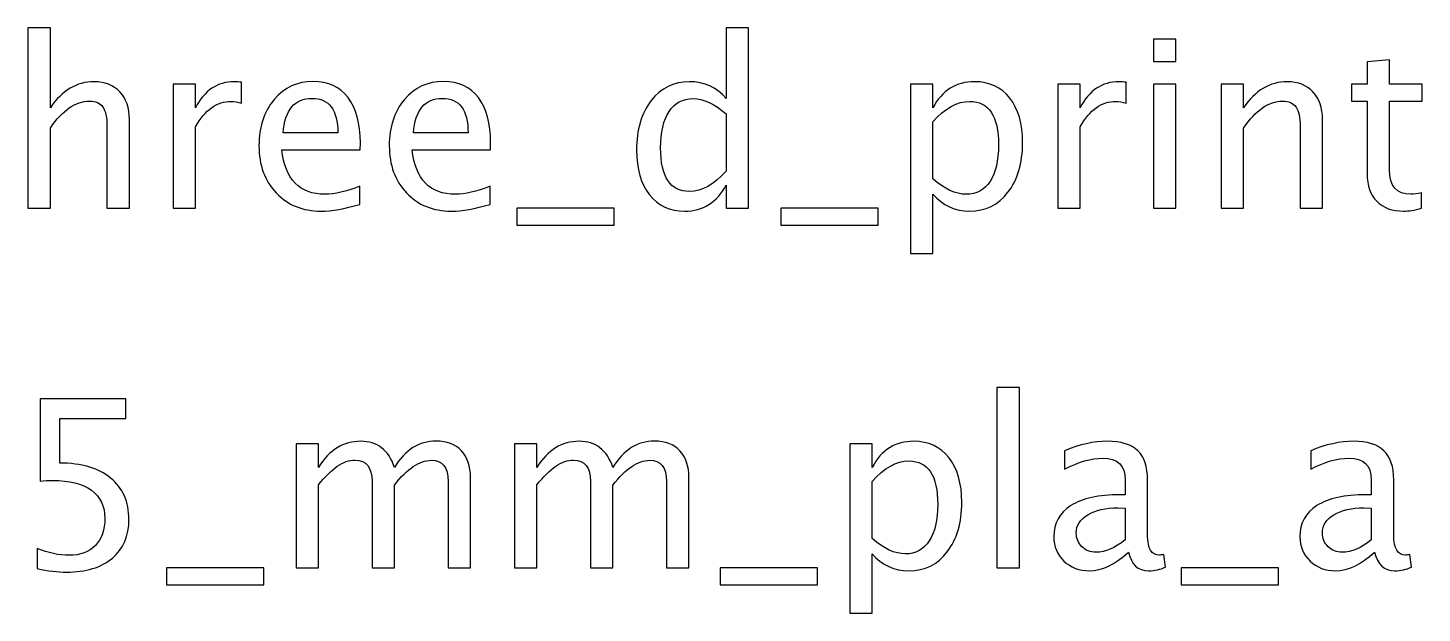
# Model space of a CAD drawing. Header units: centimetres. Extents: x -24.2 to 24.4, y -9.8 to 29.4.
# Drawn here: x -8.27 to 6.87, y 23.03 to 29.38 of the extents above; entities that cross this region are included whole.
import ezdxf

# ---------------------------------------------------------------- set-up
doc = ezdxf.new("R2010")
doc.units = ezdxf.units.CM
doc.header["$MEASUREMENT"] = 0
doc.layers.add('Layer 1', color=7, linetype='Continuous')

msp = doc.modelspace()

# ---------------------------------------------------------------- linework, layer by layer
at = {"layer": 'Layer 1'}
for points, knots in [([(-8.26663, 27.42044), (-8.26663, 27.42044), (-8.26663, 29.37878), (-8.26663, 29.37878), (-8.26663, 29.37878), (-8.26663, 29.37878), (-8.02279, 29.37878), (-8.02279, 29.37878), (-8.02279, 29.37878), (-8.02279, 29.37878), (-8.02279, 28.51222), (-8.02279, 28.51222), (-8.02279, 28.51222), (-7.89367, 28.7006), (-7.73535, 28.79458), (-7.54823, 28.79458), (-7.54823, 28.79458), (-7.43055, 28.79458), (-7.33699, 28.75775), (-7.26799, 28.68367), (-7.26799, 28.68367), (-7.19898, 28.61001), (-7.16427, 28.51052), (-7.16427, 28.38606), (-7.16427, 28.38606), (-7.16427, 28.38606), (-7.16427, 27.42044), (-7.16427, 27.42044), (-7.16427, 27.42044), (-7.16427, 27.42044), (-7.40811, 27.42044), (-7.40811, 27.42044), (-7.40811, 27.42044), (-7.40811, 27.42044), (-7.40811, 28.30648), (-7.40811, 28.30648), (-7.40811, 28.30648), (-7.40811, 28.40638), (-7.42293, 28.4775), (-7.45214, 28.51984), (-7.45214, 28.51984), (-7.48177, 28.56259), (-7.53045, 28.58376), (-7.59861, 28.58376), (-7.59861, 28.58376), (-7.74847, 28.58376), (-7.88986, 28.48597), (-8.02279, 28.29039), (-8.02279, 28.29039), (-8.02279, 28.29039), (-8.02279, 27.42044), (-8.02279, 27.42044), (-8.02279, 27.42044), (-8.02279, 27.42044), (-8.26663, 27.42044), (-8.26663, 27.42044)], [0, 0, 0, 0, 0.06666667, 0.06666667, 0.06666667, 0.06666667, 0.13333333, 0.13333333, 0.13333333, 0.13333333, 0.2, 0.2, 0.2, 0.2, 0.26666667, 0.26666667, 0.26666667, 0.26666667, 0.33333333, 0.33333333, 0.33333333, 0.33333333, 0.4, 0.4, 0.4, 0.4, 0.46666667, 0.46666667, 0.46666667, 0.46666667, 0.53333333, 0.53333333, 0.53333333, 0.53333333, 0.6, 0.6, 0.6, 0.6, 0.66666667, 0.66666667, 0.66666667, 0.66666667, 0.73333333, 0.73333333, 0.73333333, 0.73333333, 0.8, 0.8, 0.8, 0.8, 0.86666667, 0.86666667, 0.86666667, 0.86666667, 1, 1, 1, 1]), ([(-0.68432, 27.42044), (-0.68432, 27.42044), (-0.68432, 27.67317), (-0.68432, 27.67317), (-0.68432, 27.67317), (-0.7838, 27.48436), (-0.93366, 27.38996), (-1.1339, 27.38996), (-1.1339, 27.38996), (-1.29646, 27.38996), (-1.42431, 27.4488), (-1.51744, 27.56691), (-1.51744, 27.56691), (-1.61057, 27.68502), (-1.65714, 27.84631), (-1.65714, 28.05078), (-1.65714, 28.05078), (-1.65714, 28.2743), (-1.60422, 28.45422), (-1.49881, 28.59053), (-1.49881, 28.59053), (-1.39298, 28.72642), (-1.25413, 28.79458), (-1.08183, 28.79458), (-1.08183, 28.79458), (-0.92223, 28.79458), (-0.78931, 28.73362), (-0.68432, 28.61128), (-0.68432, 28.61128), (-0.68432, 28.61128), (-0.68432, 29.37878), (-0.68432, 29.37878), (-0.68432, 29.37878), (-0.68432, 29.37878), (-0.44048, 29.37878), (-0.44048, 29.37878), (-0.44048, 29.37878), (-0.44048, 29.37878), (-0.44048, 27.42044), (-0.44048, 27.42044), (-0.44048, 27.42044), (-0.44048, 27.42044), (-0.68432, 27.42044), (-0.68432, 27.42044)], [0, 0, 0, 0, 0.08333333, 0.08333333, 0.08333333, 0.08333333, 0.16666667, 0.16666667, 0.16666667, 0.16666667, 0.25, 0.25, 0.25, 0.25, 0.33333333, 0.33333333, 0.33333333, 0.33333333, 0.41666667, 0.41666667, 0.41666667, 0.41666667, 0.5, 0.5, 0.5, 0.5, 0.58333333, 0.58333333, 0.58333333, 0.58333333, 0.66666667, 0.66666667, 0.66666667, 0.66666667, 0.75, 0.75, 0.75, 0.75, 0.83333333, 0.83333333, 0.83333333, 0.83333333, 1, 1, 1, 1]), ([(3.95584, 29.01302), (3.95584, 29.01302), (3.95584, 29.25686), (3.95584, 29.25686), (3.95584, 29.25686), (3.95584, 29.25686), (4.19968, 29.25686), (4.19968, 29.25686), (4.19968, 29.25686), (4.19968, 29.25686), (4.19968, 29.01302), (4.19968, 29.01302), (4.19968, 29.01302), (4.19968, 29.01302), (3.95584, 29.01302), (3.95584, 29.01302)], [0, 0, 0, 0, 0.2, 0.2, 0.2, 0.2, 0.4, 0.4, 0.4, 0.4, 0.6, 0.6, 0.6, 0.6, 1, 1, 1, 1]), ([(6.86837, 27.42086), (6.79302, 27.40012), (6.7274, 27.38996), (6.67194, 27.38996), (6.67194, 27.38996), (6.54748, 27.38996), (6.45054, 27.42552), (6.38111, 27.49664), (6.38111, 27.49664), (6.31126, 27.56776), (6.27655, 27.6664), (6.27655, 27.79297), (6.27655, 27.79297), (6.27655, 27.79297), (6.27655, 28.58376), (6.27655, 28.58376), (6.27655, 28.58376), (6.27655, 28.58376), (6.10806, 28.58376), (6.10806, 28.58376), (6.10806, 28.58376), (6.10806, 28.58376), (6.10806, 28.76664), (6.10806, 28.76664), (6.10806, 28.76664), (6.10806, 28.76664), (6.27655, 28.76664), (6.27655, 28.76664), (6.27655, 28.76664), (6.27655, 28.76664), (6.27655, 29.01006), (6.27655, 29.01006), (6.27655, 29.01006), (6.27655, 29.01006), (6.52039, 29.03334), (6.52039, 29.03334), (6.52039, 29.03334), (6.52039, 29.03334), (6.52039, 28.76664), (6.52039, 28.76664), (6.52039, 28.76664), (6.52039, 28.76664), (6.87345, 28.76664), (6.87345, 28.76664), (6.87345, 28.76664), (6.87345, 28.76664), (6.87345, 28.58376), (6.87345, 28.58376), (6.87345, 28.58376), (6.87345, 28.58376), (6.52039, 28.58376), (6.52039, 28.58376), (6.52039, 28.58376), (6.52039, 28.58376), (6.52039, 27.837), (6.52039, 27.837), (6.52039, 27.837), (6.52039, 27.66089), (6.59701, 27.57284), (6.74984, 27.57284), (6.74984, 27.57284), (6.78243, 27.57284), (6.8218, 27.57834), (6.86837, 27.58893), (6.86837, 27.58893), (6.86837, 27.58893), (6.86837, 27.42086), (6.86837, 27.42086)], [0, 0, 0, 0, 0.05555556, 0.05555556, 0.05555556, 0.05555556, 0.11111111, 0.11111111, 0.11111111, 0.11111111, 0.16666667, 0.16666667, 0.16666667, 0.16666667, 0.22222222, 0.22222222, 0.22222222, 0.22222222, 0.27777778, 0.27777778, 0.27777778, 0.27777778, 0.33333333, 0.33333333, 0.33333333, 0.33333333, 0.38888889, 0.38888889, 0.38888889, 0.38888889, 0.44444444, 0.44444444, 0.44444444, 0.44444444, 0.5, 0.5, 0.5, 0.5, 0.55555556, 0.55555556, 0.55555556, 0.55555556, 0.61111111, 0.61111111, 0.61111111, 0.61111111, 0.66666667, 0.66666667, 0.66666667, 0.66666667, 0.72222222, 0.72222222, 0.72222222, 0.72222222, 0.77777778, 0.77777778, 0.77777778, 0.77777778, 0.83333333, 0.83333333, 0.83333333, 0.83333333, 0.88888889, 0.88888889, 0.88888889, 0.88888889, 1, 1, 1, 1]), ([(-6.69014, 27.42044), (-6.69014, 27.42044), (-6.69014, 28.76664), (-6.69014, 28.76664), (-6.69014, 28.76664), (-6.69014, 28.76664), (-6.4463, 28.76664), (-6.4463, 28.76664), (-6.4463, 28.76664), (-6.4463, 28.76664), (-6.4463, 28.51222), (-6.4463, 28.51222), (-6.4463, 28.51222), (-6.34936, 28.7006), (-6.20881, 28.79458), (-6.02424, 28.79458), (-6.02424, 28.79458), (-5.99926, 28.79458), (-5.97301, 28.79246), (-5.94592, 28.78823), (-5.94592, 28.78823), (-5.94592, 28.78823), (-5.94592, 28.56005), (-5.94592, 28.56005), (-5.94592, 28.56005), (-5.98825, 28.57402), (-6.02551, 28.58122), (-6.05768, 28.58122), (-6.05768, 28.58122), (-6.21262, 28.58122), (-6.34216, 28.48978), (-6.4463, 28.30648), (-6.4463, 28.30648), (-6.4463, 28.30648), (-6.4463, 27.42044), (-6.4463, 27.42044), (-6.4463, 27.42044), (-6.4463, 27.42044), (-6.69014, 27.42044), (-6.69014, 27.42044)], [0, 0, 0, 0, 0.09090909, 0.09090909, 0.09090909, 0.09090909, 0.18181818, 0.18181818, 0.18181818, 0.18181818, 0.27272727, 0.27272727, 0.27272727, 0.27272727, 0.36363636, 0.36363636, 0.36363636, 0.36363636, 0.45454545, 0.45454545, 0.45454545, 0.45454545, 0.54545455, 0.54545455, 0.54545455, 0.54545455, 0.63636364, 0.63636364, 0.63636364, 0.63636364, 0.72727273, 0.72727273, 0.72727273, 0.72727273, 0.81818182, 0.81818182, 0.81818182, 0.81818182, 1, 1, 1, 1]), ([(-4.6628, 27.46362), (-4.82663, 27.41451), (-4.96675, 27.38996), (-5.08359, 27.38996), (-5.08359, 27.38996), (-5.28298, 27.38996), (-5.44512, 27.456), (-5.57, 27.58766), (-5.57, 27.58766), (-5.69489, 27.71931), (-5.75754, 27.88992), (-5.75754, 28.09989), (-5.75754, 28.09989), (-5.75754, 28.30351), (-5.70251, 28.47073), (-5.59202, 28.60154), (-5.59202, 28.60154), (-5.48153, 28.73193), (-5.34013, 28.79712), (-5.16784, 28.79712), (-5.16784, 28.79712), (-5.00485, 28.79712), (-4.8787, 28.73912), (-4.7898, 28.62313), (-4.7898, 28.62313), (-4.7009, 28.50714), (-4.65645, 28.34288), (-4.65645, 28.12995), (-4.65645, 28.12995), (-4.65645, 28.12995), (-4.65772, 28.05544), (-4.65772, 28.05544), (-4.65772, 28.05544), (-4.65772, 28.05544), (-5.50862, 28.05544), (-5.50862, 28.05544), (-5.50862, 28.05544), (-5.47306, 27.73371), (-5.316, 27.57284), (-5.03787, 27.57284), (-5.03787, 27.57284), (-4.93585, 27.57284), (-4.81097, 27.60163), (-4.6628, 27.6592), (-4.6628, 27.6592), (-4.6628, 27.6592), (-4.6628, 27.46362), (-4.6628, 27.46362)], [0, 0, 0, 0, 0.07692308, 0.07692308, 0.07692308, 0.07692308, 0.15384615, 0.15384615, 0.15384615, 0.15384615, 0.23076923, 0.23076923, 0.23076923, 0.23076923, 0.30769231, 0.30769231, 0.30769231, 0.30769231, 0.38461538, 0.38461538, 0.38461538, 0.38461538, 0.46153846, 0.46153846, 0.46153846, 0.46153846, 0.53846154, 0.53846154, 0.53846154, 0.53846154, 0.61538462, 0.61538462, 0.61538462, 0.61538462, 0.69230769, 0.69230769, 0.69230769, 0.69230769, 0.76923077, 0.76923077, 0.76923077, 0.76923077, 0.84615385, 0.84615385, 0.84615385, 0.84615385, 1, 1, 1, 1]), ([(-3.2476, 27.46362), (-3.41143, 27.41451), (-3.55155, 27.38996), (-3.66839, 27.38996), (-3.66839, 27.38996), (-3.86778, 27.38996), (-4.02992, 27.456), (-4.1548, 27.58766), (-4.1548, 27.58766), (-4.27969, 27.71931), (-4.34234, 27.88992), (-4.34234, 28.09989), (-4.34234, 28.09989), (-4.34234, 28.30351), (-4.28731, 28.47073), (-4.17682, 28.60154), (-4.17682, 28.60154), (-4.06633, 28.73193), (-3.92493, 28.79712), (-3.75264, 28.79712), (-3.75264, 28.79712), (-3.58965, 28.79712), (-3.4635, 28.73912), (-3.3746, 28.62313), (-3.3746, 28.62313), (-3.2857, 28.50714), (-3.24125, 28.34288), (-3.24125, 28.12995), (-3.24125, 28.12995), (-3.24125, 28.12995), (-3.24252, 28.05544), (-3.24252, 28.05544), (-3.24252, 28.05544), (-3.24252, 28.05544), (-4.09342, 28.05544), (-4.09342, 28.05544), (-4.09342, 28.05544), (-4.05786, 27.73371), (-3.9008, 27.57284), (-3.62267, 27.57284), (-3.62267, 27.57284), (-3.52065, 27.57284), (-3.39577, 27.60163), (-3.2476, 27.6592), (-3.2476, 27.6592), (-3.2476, 27.6592), (-3.2476, 27.46362), (-3.2476, 27.46362)], [0, 0, 0, 0, 0.07692308, 0.07692308, 0.07692308, 0.07692308, 0.15384615, 0.15384615, 0.15384615, 0.15384615, 0.23076923, 0.23076923, 0.23076923, 0.23076923, 0.30769231, 0.30769231, 0.30769231, 0.30769231, 0.38461538, 0.38461538, 0.38461538, 0.38461538, 0.46153846, 0.46153846, 0.46153846, 0.46153846, 0.53846154, 0.53846154, 0.53846154, 0.53846154, 0.61538462, 0.61538462, 0.61538462, 0.61538462, 0.69230769, 0.69230769, 0.69230769, 0.69230769, 0.76923077, 0.76923077, 0.76923077, 0.76923077, 0.84615385, 0.84615385, 0.84615385, 0.84615385, 1, 1, 1, 1]), ([(1.31805, 26.93022), (1.31805, 26.93022), (1.31805, 28.76664), (1.31805, 28.76664), (1.31805, 28.76664), (1.31805, 28.76664), (1.56189, 28.76664), (1.56189, 28.76664), (1.56189, 28.76664), (1.56189, 28.76664), (1.56189, 28.51222), (1.56189, 28.51222), (1.56189, 28.51222), (1.6618, 28.7006), (1.81208, 28.79458), (2.01232, 28.79458), (2.01232, 28.79458), (2.17445, 28.79458), (2.30188, 28.73574), (2.39501, 28.61763), (2.39501, 28.61763), (2.48814, 28.49952), (2.53471, 28.33823), (2.53471, 28.13376), (2.53471, 28.13376), (2.53471, 27.91108), (2.48179, 27.73117), (2.37638, 27.59485), (2.37638, 27.59485), (2.27097, 27.45812), (2.13212, 27.38996), (1.96025, 27.38996), (1.96025, 27.38996), (1.80065, 27.38996), (1.66772, 27.45092), (1.56189, 27.57326), (1.56189, 27.57326), (1.56189, 27.57326), (1.56189, 26.93022), (1.56189, 26.93022), (1.56189, 26.93022), (1.56189, 26.93022), (1.31805, 26.93022), (1.31805, 26.93022)], [0, 0, 0, 0, 0.08333333, 0.08333333, 0.08333333, 0.08333333, 0.16666667, 0.16666667, 0.16666667, 0.16666667, 0.25, 0.25, 0.25, 0.25, 0.33333333, 0.33333333, 0.33333333, 0.33333333, 0.41666667, 0.41666667, 0.41666667, 0.41666667, 0.5, 0.5, 0.5, 0.5, 0.58333333, 0.58333333, 0.58333333, 0.58333333, 0.66666667, 0.66666667, 0.66666667, 0.66666667, 0.75, 0.75, 0.75, 0.75, 0.83333333, 0.83333333, 0.83333333, 0.83333333, 1, 1, 1, 1]), ([(2.91656, 27.42044), (2.91656, 27.42044), (2.91656, 28.76664), (2.91656, 28.76664), (2.91656, 28.76664), (2.91656, 28.76664), (3.1604, 28.76664), (3.1604, 28.76664), (3.1604, 28.76664), (3.1604, 28.76664), (3.1604, 28.51222), (3.1604, 28.51222), (3.1604, 28.51222), (3.25734, 28.7006), (3.39789, 28.79458), (3.58246, 28.79458), (3.58246, 28.79458), (3.60744, 28.79458), (3.63369, 28.79246), (3.66078, 28.78823), (3.66078, 28.78823), (3.66078, 28.78823), (3.66078, 28.56005), (3.66078, 28.56005), (3.66078, 28.56005), (3.61845, 28.57402), (3.58119, 28.58122), (3.54902, 28.58122), (3.54902, 28.58122), (3.39408, 28.58122), (3.26454, 28.48978), (3.1604, 28.30648), (3.1604, 28.30648), (3.1604, 28.30648), (3.1604, 27.42044), (3.1604, 27.42044), (3.1604, 27.42044), (3.1604, 27.42044), (2.91656, 27.42044), (2.91656, 27.42044)], [0, 0, 0, 0, 0.09090909, 0.09090909, 0.09090909, 0.09090909, 0.18181818, 0.18181818, 0.18181818, 0.18181818, 0.27272727, 0.27272727, 0.27272727, 0.27272727, 0.36363636, 0.36363636, 0.36363636, 0.36363636, 0.45454545, 0.45454545, 0.45454545, 0.45454545, 0.54545455, 0.54545455, 0.54545455, 0.54545455, 0.63636364, 0.63636364, 0.63636364, 0.63636364, 0.72727273, 0.72727273, 0.72727273, 0.72727273, 0.81818182, 0.81818182, 0.81818182, 0.81818182, 1, 1, 1, 1]), ([(3.95584, 27.42044), (3.95584, 27.42044), (3.95584, 28.76664), (3.95584, 28.76664), (3.95584, 28.76664), (3.95584, 28.76664), (4.19968, 28.76664), (4.19968, 28.76664), (4.19968, 28.76664), (4.19968, 28.76664), (4.19968, 27.42044), (4.19968, 27.42044), (4.19968, 27.42044), (4.19968, 27.42044), (3.95584, 27.42044), (3.95584, 27.42044)], [0, 0, 0, 0, 0.2, 0.2, 0.2, 0.2, 0.4, 0.4, 0.4, 0.4, 0.6, 0.6, 0.6, 0.6, 1, 1, 1, 1]), ([(4.6899, 27.42044), (4.6899, 27.42044), (4.6899, 28.76664), (4.6899, 28.76664), (4.6899, 28.76664), (4.6899, 28.76664), (4.93374, 28.76664), (4.93374, 28.76664), (4.93374, 28.76664), (4.93374, 28.76664), (4.93374, 28.51222), (4.93374, 28.51222), (4.93374, 28.51222), (5.06286, 28.7006), (5.22118, 28.79458), (5.4083, 28.79458), (5.4083, 28.79458), (5.52598, 28.79458), (5.61954, 28.75775), (5.68854, 28.68367), (5.68854, 28.68367), (5.75755, 28.61001), (5.79226, 28.51052), (5.79226, 28.38606), (5.79226, 28.38606), (5.79226, 28.38606), (5.79226, 27.42044), (5.79226, 27.42044), (5.79226, 27.42044), (5.79226, 27.42044), (5.54842, 27.42044), (5.54842, 27.42044), (5.54842, 27.42044), (5.54842, 27.42044), (5.54842, 28.30648), (5.54842, 28.30648), (5.54842, 28.30648), (5.54842, 28.40638), (5.5336, 28.4775), (5.50439, 28.51984), (5.50439, 28.51984), (5.47476, 28.56259), (5.42608, 28.58376), (5.35792, 28.58376), (5.35792, 28.58376), (5.20806, 28.58376), (5.06667, 28.48597), (4.93374, 28.29039), (4.93374, 28.29039), (4.93374, 28.29039), (4.93374, 27.42044), (4.93374, 27.42044), (4.93374, 27.42044), (4.93374, 27.42044), (4.6899, 27.42044), (4.6899, 27.42044)], [0, 0, 0, 0, 0.06666667, 0.06666667, 0.06666667, 0.06666667, 0.13333333, 0.13333333, 0.13333333, 0.13333333, 0.2, 0.2, 0.2, 0.2, 0.26666667, 0.26666667, 0.26666667, 0.26666667, 0.33333333, 0.33333333, 0.33333333, 0.33333333, 0.4, 0.4, 0.4, 0.4, 0.46666667, 0.46666667, 0.46666667, 0.46666667, 0.53333333, 0.53333333, 0.53333333, 0.53333333, 0.6, 0.6, 0.6, 0.6, 0.66666667, 0.66666667, 0.66666667, 0.66666667, 0.73333333, 0.73333333, 0.73333333, 0.73333333, 0.8, 0.8, 0.8, 0.8, 0.86666667, 0.86666667, 0.86666667, 0.86666667, 1, 1, 1, 1]), ([(-5.49592, 28.23832), (-5.49592, 28.23832), (-4.90156, 28.23832), (-4.90156, 28.23832), (-4.90156, 28.23832), (-4.90156, 28.48893), (-4.99512, 28.61424), (-5.18181, 28.61424), (-5.18181, 28.61424), (-5.36977, 28.61424), (-5.47433, 28.48893), (-5.49592, 28.23832)], [0, 0, 0, 0, 0.25, 0.25, 0.25, 0.25, 0.5, 0.5, 0.5, 0.5, 1, 1, 1, 1]), ([(-4.08072, 28.23832), (-4.08072, 28.23832), (-3.48636, 28.23832), (-3.48636, 28.23832), (-3.48636, 28.23832), (-3.48636, 28.48893), (-3.57992, 28.61424), (-3.76661, 28.61424), (-3.76661, 28.61424), (-3.95457, 28.61424), (-4.05913, 28.48893), (-4.08072, 28.23832)], [0, 0, 0, 0, 0.25, 0.25, 0.25, 0.25, 0.5, 0.5, 0.5, 0.5, 1, 1, 1, 1]), ([(-0.68432, 28.44448), (-0.8109, 28.55582), (-0.9307, 28.6117), (-1.04415, 28.6117), (-1.04415, 28.6117), (-1.15591, 28.6117), (-1.24227, 28.56513), (-1.30366, 28.47158), (-1.30366, 28.47158), (-1.36504, 28.37844), (-1.39552, 28.24636), (-1.39552, 28.07534), (-1.39552, 28.07534), (-1.39552, 27.7608), (-1.29138, 27.60332), (-1.08268, 27.60332), (-1.08268, 27.60332), (-0.94721, 27.60332), (-0.81428, 27.6774), (-0.68432, 27.82515), (-0.68432, 27.82515), (-0.68432, 27.82515), (-0.68432, 28.44448), (-0.68432, 28.44448)], [0, 0, 0, 0, 0.14285714, 0.14285714, 0.14285714, 0.14285714, 0.28571429, 0.28571429, 0.28571429, 0.28571429, 0.42857143, 0.42857143, 0.42857143, 0.42857143, 0.57142857, 0.57142857, 0.57142857, 0.57142857, 0.71428571, 0.71428571, 0.71428571, 0.71428571, 1, 1, 1, 1]), ([(1.56189, 27.74133), (1.68762, 27.62914), (1.80742, 27.57284), (1.9213, 27.57284), (1.9213, 27.57284), (2.03348, 27.57284), (2.12027, 27.61983), (2.18123, 27.71339), (2.18123, 27.71339), (2.24261, 27.80694), (2.27309, 27.9386), (2.27309, 28.10878), (2.27309, 28.10878), (2.27309, 28.42374), (2.16895, 28.58122), (1.96067, 28.58122), (1.96067, 28.58122), (1.82436, 28.58122), (1.69143, 28.50756), (1.56189, 28.35982), (1.56189, 28.35982), (1.56189, 28.35982), (1.56189, 27.74133), (1.56189, 27.74133)], [0, 0, 0, 0, 0.14285714, 0.14285714, 0.14285714, 0.14285714, 0.28571429, 0.28571429, 0.28571429, 0.28571429, 0.42857143, 0.42857143, 0.42857143, 0.42857143, 0.57142857, 0.57142857, 0.57142857, 0.57142857, 0.71428571, 0.71428571, 0.71428571, 0.71428571, 1, 1, 1, 1]), ([(-2.95762, 27.23756), (-2.95762, 27.23756), (-2.95762, 27.42044), (-2.95762, 27.42044), (-2.95762, 27.42044), (-2.95762, 27.42044), (-1.90098, 27.42044), (-1.90098, 27.42044), (-1.90098, 27.42044), (-1.90098, 27.42044), (-1.90098, 27.23756), (-1.90098, 27.23756), (-1.90098, 27.23756), (-1.90098, 27.23756), (-2.95762, 27.23756), (-2.95762, 27.23756)], [0, 0, 0, 0, 0.2, 0.2, 0.2, 0.2, 0.4, 0.4, 0.4, 0.4, 0.6, 0.6, 0.6, 0.6, 1, 1, 1, 1]), ([(-0.08911, 27.23756), (-0.08911, 27.23756), (-0.08911, 27.42044), (-0.08911, 27.42044), (-0.08911, 27.42044), (-0.08911, 27.42044), (0.96753, 27.42044), (0.96753, 27.42044), (0.96753, 27.42044), (0.96753, 27.42044), (0.96753, 27.23756), (0.96753, 27.23756), (0.96753, 27.23756), (0.96753, 27.23756), (-0.08911, 27.23756), (-0.08911, 27.23756)], [0, 0, 0, 0, 0.2, 0.2, 0.2, 0.2, 0.4, 0.4, 0.4, 0.4, 0.6, 0.6, 0.6, 0.6, 1, 1, 1, 1]), ([(2.25679, 23.51731), (2.25679, 23.51731), (2.25679, 25.47565), (2.25679, 25.47565), (2.25679, 25.47565), (2.25679, 25.47565), (2.50063, 25.47565), (2.50063, 25.47565), (2.50063, 25.47565), (2.50063, 25.47565), (2.50063, 23.51731), (2.50063, 23.51731), (2.50063, 23.51731), (2.50063, 23.51731), (2.25679, 23.51731), (2.25679, 23.51731)], [0, 0, 0, 0, 0.2, 0.2, 0.2, 0.2, 0.4, 0.4, 0.4, 0.4, 0.6, 0.6, 0.6, 0.6, 1, 1, 1, 1]), ([(-8.16483, 23.50969), (-8.16483, 23.50969), (-8.16483, 23.72813), (-8.16483, 23.72813), (-8.16483, 23.72813), (-8.04333, 23.67902), (-7.92819, 23.65447), (-7.81812, 23.65447), (-7.81812, 23.65447), (-7.69789, 23.65447), (-7.60307, 23.69003), (-7.53406, 23.76115), (-7.53406, 23.76115), (-7.46506, 23.83227), (-7.43077, 23.93006), (-7.43077, 24.05452), (-7.43077, 24.05452), (-7.43077, 24.18829), (-7.47945, 24.29074), (-7.57682, 24.36144), (-7.57682, 24.36144), (-7.67419, 24.43213), (-7.81516, 24.46727), (-7.99931, 24.46727), (-7.99931, 24.46727), (-8.04206, 24.46727), (-8.08736, 24.46431), (-8.13435, 24.45838), (-8.13435, 24.45838), (-8.13435, 24.45838), (-8.13435, 25.35373), (-8.13435, 25.35373), (-8.13435, 25.35373), (-8.13435, 25.35373), (-7.20471, 25.35373), (-7.20471, 25.35373), (-7.20471, 25.35373), (-7.20471, 25.35373), (-7.20471, 25.14037), (-7.20471, 25.14037), (-7.20471, 25.14037), (-7.20471, 25.14037), (-7.92099, 25.14037), (-7.92099, 25.14037), (-7.92099, 25.14037), (-7.92099, 25.14037), (-7.92099, 24.65523), (-7.92099, 24.65523), (-7.92099, 24.65523), (-7.68477, 24.65523), (-7.50062, 24.60104), (-7.36812, 24.49267), (-7.36812, 24.49267), (-7.23561, 24.38472), (-7.16915, 24.23486), (-7.16915, 24.04309), (-7.16915, 24.04309), (-7.16915, 23.86444), (-7.22926, 23.72474), (-7.34949, 23.62357), (-7.34949, 23.62357), (-7.46972, 23.52239), (-7.63566, 23.47159), (-7.84733, 23.47159), (-7.84733, 23.47159), (-7.94173, 23.47159), (-8.04757, 23.48429), (-8.16483, 23.50969)], [0, 0, 0, 0, 0.05555556, 0.05555556, 0.05555556, 0.05555556, 0.11111111, 0.11111111, 0.11111111, 0.11111111, 0.16666667, 0.16666667, 0.16666667, 0.16666667, 0.22222222, 0.22222222, 0.22222222, 0.22222222, 0.27777778, 0.27777778, 0.27777778, 0.27777778, 0.33333333, 0.33333333, 0.33333333, 0.33333333, 0.38888889, 0.38888889, 0.38888889, 0.38888889, 0.44444444, 0.44444444, 0.44444444, 0.44444444, 0.5, 0.5, 0.5, 0.5, 0.55555556, 0.55555556, 0.55555556, 0.55555556, 0.61111111, 0.61111111, 0.61111111, 0.61111111, 0.66666667, 0.66666667, 0.66666667, 0.66666667, 0.72222222, 0.72222222, 0.72222222, 0.72222222, 0.77777778, 0.77777778, 0.77777778, 0.77777778, 0.83333333, 0.83333333, 0.83333333, 0.83333333, 0.88888889, 0.88888889, 0.88888889, 0.88888889, 1, 1, 1, 1]), ([(-5.35474, 23.51731), (-5.35474, 23.51731), (-5.35474, 24.86351), (-5.35474, 24.86351), (-5.35474, 24.86351), (-5.35474, 24.86351), (-5.1109, 24.86351), (-5.1109, 24.86351), (-5.1109, 24.86351), (-5.1109, 24.86351), (-5.1109, 24.60909), (-5.1109, 24.60909), (-5.1109, 24.60909), (-4.99194, 24.79747), (-4.83954, 24.89145), (-4.65285, 24.89145), (-4.65285, 24.89145), (-4.47294, 24.89145), (-4.35059, 24.79747), (-4.2854, 24.60909), (-4.2854, 24.60909), (-4.16983, 24.79916), (-4.01912, 24.89399), (-3.83413, 24.89399), (-3.83413, 24.89399), (-3.71602, 24.89399), (-3.62415, 24.85928), (-3.55854, 24.78943), (-3.55854, 24.78943), (-3.49292, 24.71958), (-3.4599, 24.62179), (-3.4599, 24.49606), (-3.4599, 24.49606), (-3.4599, 24.49606), (-3.4599, 23.51731), (-3.4599, 23.51731), (-3.4599, 23.51731), (-3.4599, 23.51731), (-3.70374, 23.51731), (-3.70374, 23.51731), (-3.70374, 23.51731), (-3.70374, 23.51731), (-3.70374, 24.45584), (-3.70374, 24.45584), (-3.70374, 24.45584), (-3.70374, 24.60909), (-3.7647, 24.68571), (-3.88662, 24.68571), (-3.88662, 24.68571), (-4.0132, 24.68571), (-4.14612, 24.59639), (-4.2854, 24.41732), (-4.2854, 24.41732), (-4.2854, 24.41732), (-4.2854, 23.51731), (-4.2854, 23.51731), (-4.2854, 23.51731), (-4.2854, 23.51731), (-4.52924, 23.51731), (-4.52924, 23.51731), (-4.52924, 23.51731), (-4.52924, 23.51731), (-4.52924, 24.45669), (-4.52924, 24.45669), (-4.52924, 24.45669), (-4.52924, 24.6112), (-4.59105, 24.68825), (-4.71508, 24.68825), (-4.71508, 24.68825), (-4.83827, 24.68825), (-4.97035, 24.5985), (-5.1109, 24.41859), (-5.1109, 24.41859), (-5.1109, 24.41859), (-5.1109, 23.51731), (-5.1109, 23.51731), (-5.1109, 23.51731), (-5.1109, 23.51731), (-5.35474, 23.51731), (-5.35474, 23.51731)], [0, 0, 0, 0, 0.04761905, 0.04761905, 0.04761905, 0.04761905, 0.0952381, 0.0952381, 0.0952381, 0.0952381, 0.14285714, 0.14285714, 0.14285714, 0.14285714, 0.19047619, 0.19047619, 0.19047619, 0.19047619, 0.23809524, 0.23809524, 0.23809524, 0.23809524, 0.28571429, 0.28571429, 0.28571429, 0.28571429, 0.33333333, 0.33333333, 0.33333333, 0.33333333, 0.38095238, 0.38095238, 0.38095238, 0.38095238, 0.42857143, 0.42857143, 0.42857143, 0.42857143, 0.47619048, 0.47619048, 0.47619048, 0.47619048, 0.52380952, 0.52380952, 0.52380952, 0.52380952, 0.57142857, 0.57142857, 0.57142857, 0.57142857, 0.61904762, 0.61904762, 0.61904762, 0.61904762, 0.66666667, 0.66666667, 0.66666667, 0.66666667, 0.71428571, 0.71428571, 0.71428571, 0.71428571, 0.76190476, 0.76190476, 0.76190476, 0.76190476, 0.80952381, 0.80952381, 0.80952381, 0.80952381, 0.85714286, 0.85714286, 0.85714286, 0.85714286, 0.9047619, 0.9047619, 0.9047619, 0.9047619, 1, 1, 1, 1]), ([(-2.98323, 23.51731), (-2.98323, 23.51731), (-2.98323, 24.86351), (-2.98323, 24.86351), (-2.98323, 24.86351), (-2.98323, 24.86351), (-2.73939, 24.86351), (-2.73939, 24.86351), (-2.73939, 24.86351), (-2.73939, 24.86351), (-2.73939, 24.60909), (-2.73939, 24.60909), (-2.73939, 24.60909), (-2.62043, 24.79747), (-2.46803, 24.89145), (-2.28134, 24.89145), (-2.28134, 24.89145), (-2.10143, 24.89145), (-1.97908, 24.79747), (-1.91389, 24.60909), (-1.91389, 24.60909), (-1.79832, 24.79916), (-1.64761, 24.89399), (-1.46262, 24.89399), (-1.46262, 24.89399), (-1.34451, 24.89399), (-1.25264, 24.85928), (-1.18703, 24.78943), (-1.18703, 24.78943), (-1.12141, 24.71958), (-1.08839, 24.62179), (-1.08839, 24.49606), (-1.08839, 24.49606), (-1.08839, 24.49606), (-1.08839, 23.51731), (-1.08839, 23.51731), (-1.08839, 23.51731), (-1.08839, 23.51731), (-1.33223, 23.51731), (-1.33223, 23.51731), (-1.33223, 23.51731), (-1.33223, 23.51731), (-1.33223, 24.45584), (-1.33223, 24.45584), (-1.33223, 24.45584), (-1.33223, 24.60909), (-1.39319, 24.68571), (-1.51511, 24.68571), (-1.51511, 24.68571), (-1.64169, 24.68571), (-1.77461, 24.59639), (-1.91389, 24.41732), (-1.91389, 24.41732), (-1.91389, 24.41732), (-1.91389, 23.51731), (-1.91389, 23.51731), (-1.91389, 23.51731), (-1.91389, 23.51731), (-2.15773, 23.51731), (-2.15773, 23.51731), (-2.15773, 23.51731), (-2.15773, 23.51731), (-2.15773, 24.45669), (-2.15773, 24.45669), (-2.15773, 24.45669), (-2.15773, 24.6112), (-2.21954, 24.68825), (-2.34357, 24.68825), (-2.34357, 24.68825), (-2.46676, 24.68825), (-2.59884, 24.5985), (-2.73939, 24.41859), (-2.73939, 24.41859), (-2.73939, 24.41859), (-2.73939, 23.51731), (-2.73939, 23.51731), (-2.73939, 23.51731), (-2.73939, 23.51731), (-2.98323, 23.51731), (-2.98323, 23.51731)], [0, 0, 0, 0, 0.04761905, 0.04761905, 0.04761905, 0.04761905, 0.0952381, 0.0952381, 0.0952381, 0.0952381, 0.14285714, 0.14285714, 0.14285714, 0.14285714, 0.19047619, 0.19047619, 0.19047619, 0.19047619, 0.23809524, 0.23809524, 0.23809524, 0.23809524, 0.28571429, 0.28571429, 0.28571429, 0.28571429, 0.33333333, 0.33333333, 0.33333333, 0.33333333, 0.38095238, 0.38095238, 0.38095238, 0.38095238, 0.42857143, 0.42857143, 0.42857143, 0.42857143, 0.47619048, 0.47619048, 0.47619048, 0.47619048, 0.52380952, 0.52380952, 0.52380952, 0.52380952, 0.57142857, 0.57142857, 0.57142857, 0.57142857, 0.61904762, 0.61904762, 0.61904762, 0.61904762, 0.66666667, 0.66666667, 0.66666667, 0.66666667, 0.71428571, 0.71428571, 0.71428571, 0.71428571, 0.76190476, 0.76190476, 0.76190476, 0.76190476, 0.80952381, 0.80952381, 0.80952381, 0.80952381, 0.85714286, 0.85714286, 0.85714286, 0.85714286, 0.9047619, 0.9047619, 0.9047619, 0.9047619, 1, 1, 1, 1]), ([(0.65828, 23.02709), (0.65828, 23.02709), (0.65828, 24.86351), (0.65828, 24.86351), (0.65828, 24.86351), (0.65828, 24.86351), (0.90212, 24.86351), (0.90212, 24.86351), (0.90212, 24.86351), (0.90212, 24.86351), (0.90212, 24.60909), (0.90212, 24.60909), (0.90212, 24.60909), (1.00203, 24.79747), (1.15231, 24.89145), (1.35255, 24.89145), (1.35255, 24.89145), (1.51468, 24.89145), (1.64211, 24.83261), (1.73524, 24.7145), (1.73524, 24.7145), (1.82837, 24.59639), (1.87494, 24.4351), (1.87494, 24.23063), (1.87494, 24.23063), (1.87494, 24.00795), (1.82202, 23.82804), (1.71661, 23.69172), (1.71661, 23.69172), (1.6112, 23.55499), (1.47235, 23.48683), (1.30048, 23.48683), (1.30048, 23.48683), (1.14088, 23.48683), (1.00795, 23.54779), (0.90212, 23.67013), (0.90212, 23.67013), (0.90212, 23.67013), (0.90212, 23.02709), (0.90212, 23.02709), (0.90212, 23.02709), (0.90212, 23.02709), (0.65828, 23.02709), (0.65828, 23.02709)], [0, 0, 0, 0, 0.08333333, 0.08333333, 0.08333333, 0.08333333, 0.16666667, 0.16666667, 0.16666667, 0.16666667, 0.25, 0.25, 0.25, 0.25, 0.33333333, 0.33333333, 0.33333333, 0.33333333, 0.41666667, 0.41666667, 0.41666667, 0.41666667, 0.5, 0.5, 0.5, 0.5, 0.58333333, 0.58333333, 0.58333333, 0.58333333, 0.66666667, 0.66666667, 0.66666667, 0.66666667, 0.75, 0.75, 0.75, 0.75, 0.83333333, 0.83333333, 0.83333333, 0.83333333, 1, 1, 1, 1]), ([(3.68469, 23.68876), (3.53822, 23.55414), (3.39725, 23.48683), (3.26178, 23.48683), (3.26178, 23.48683), (3.15045, 23.48683), (3.05774, 23.52154), (2.9845, 23.59139), (2.9845, 23.59139), (2.91084, 23.66124), (2.87401, 23.7493), (2.87401, 23.85555), (2.87401, 23.85555), (2.87401, 24.00245), (2.93582, 24.11548), (3.05943, 24.19422), (3.05943, 24.19422), (3.18304, 24.27296), (3.36042, 24.31233), (3.59156, 24.31233), (3.59156, 24.31233), (3.59156, 24.31233), (3.64871, 24.31233), (3.64871, 24.31233), (3.64871, 24.31233), (3.64871, 24.31233), (3.64871, 24.47447), (3.64871, 24.47447), (3.64871, 24.47447), (3.64871, 24.63068), (3.56743, 24.70857), (3.40445, 24.70857), (3.40445, 24.70857), (3.27829, 24.70857), (3.14029, 24.66878), (2.99085, 24.58919), (2.99085, 24.58919), (2.99085, 24.58919), (2.99085, 24.78985), (2.99085, 24.78985), (2.99085, 24.78985), (3.1551, 24.85758), (3.31004, 24.89145), (3.45525, 24.89145), (3.45525, 24.89145), (3.60468, 24.89145), (3.71517, 24.85758), (3.78587, 24.78943), (3.78587, 24.78943), (3.85699, 24.72127), (3.89255, 24.61628), (3.89255, 24.47447), (3.89255, 24.47447), (3.89255, 24.47447), (3.89255, 23.86614), (3.89255, 23.86614), (3.89255, 23.86614), (3.89255, 23.72686), (3.93531, 23.65701), (4.02124, 23.65701), (4.02124, 23.65701), (4.03183, 23.65701), (4.04749, 23.6587), (4.06823, 23.66209), (4.06823, 23.66209), (4.06823, 23.66209), (4.08559, 23.52662), (4.08559, 23.52662), (4.08559, 23.52662), (4.03013, 23.49995), (3.96917, 23.48683), (3.90229, 23.48683), (3.90229, 23.48683), (3.78841, 23.48683), (3.71602, 23.55414), (3.68469, 23.68876)], [0, 0, 0, 0, 0.05, 0.05, 0.05, 0.05, 0.1, 0.1, 0.1, 0.1, 0.15, 0.15, 0.15, 0.15, 0.2, 0.2, 0.2, 0.2, 0.25, 0.25, 0.25, 0.25, 0.3, 0.3, 0.3, 0.3, 0.35, 0.35, 0.35, 0.35, 0.4, 0.4, 0.4, 0.4, 0.45, 0.45, 0.45, 0.45, 0.5, 0.5, 0.5, 0.5, 0.55, 0.55, 0.55, 0.55, 0.6, 0.6, 0.6, 0.6, 0.65, 0.65, 0.65, 0.65, 0.7, 0.7, 0.7, 0.7, 0.75, 0.75, 0.75, 0.75, 0.8, 0.8, 0.8, 0.8, 0.85, 0.85, 0.85, 0.85, 0.9, 0.9, 0.9, 0.9, 1, 1, 1, 1]), ([(6.35719, 23.68876), (6.21072, 23.55414), (6.06975, 23.48683), (5.93428, 23.48683), (5.93428, 23.48683), (5.82295, 23.48683), (5.73024, 23.52154), (5.657, 23.59139), (5.657, 23.59139), (5.58334, 23.66124), (5.54651, 23.7493), (5.54651, 23.85555), (5.54651, 23.85555), (5.54651, 24.00245), (5.60832, 24.11548), (5.73193, 24.19422), (5.73193, 24.19422), (5.85554, 24.27296), (6.03292, 24.31233), (6.26406, 24.31233), (6.26406, 24.31233), (6.26406, 24.31233), (6.32121, 24.31233), (6.32121, 24.31233), (6.32121, 24.31233), (6.32121, 24.31233), (6.32121, 24.47447), (6.32121, 24.47447), (6.32121, 24.47447), (6.32121, 24.63068), (6.23993, 24.70857), (6.07695, 24.70857), (6.07695, 24.70857), (5.95079, 24.70857), (5.81279, 24.66878), (5.66335, 24.58919), (5.66335, 24.58919), (5.66335, 24.58919), (5.66335, 24.78985), (5.66335, 24.78985), (5.66335, 24.78985), (5.8276, 24.85758), (5.98254, 24.89145), (6.12775, 24.89145), (6.12775, 24.89145), (6.27718, 24.89145), (6.38767, 24.85758), (6.45837, 24.78943), (6.45837, 24.78943), (6.52949, 24.72127), (6.56505, 24.61628), (6.56505, 24.47447), (6.56505, 24.47447), (6.56505, 24.47447), (6.56505, 23.86614), (6.56505, 23.86614), (6.56505, 23.86614), (6.56505, 23.72686), (6.60781, 23.65701), (6.69374, 23.65701), (6.69374, 23.65701), (6.70433, 23.65701), (6.71999, 23.6587), (6.74073, 23.66209), (6.74073, 23.66209), (6.74073, 23.66209), (6.75809, 23.52662), (6.75809, 23.52662), (6.75809, 23.52662), (6.70263, 23.49995), (6.64167, 23.48683), (6.57479, 23.48683), (6.57479, 23.48683), (6.46091, 23.48683), (6.38852, 23.55414), (6.35719, 23.68876)], [0, 0, 0, 0, 0.05, 0.05, 0.05, 0.05, 0.1, 0.1, 0.1, 0.1, 0.15, 0.15, 0.15, 0.15, 0.2, 0.2, 0.2, 0.2, 0.25, 0.25, 0.25, 0.25, 0.3, 0.3, 0.3, 0.3, 0.35, 0.35, 0.35, 0.35, 0.4, 0.4, 0.4, 0.4, 0.45, 0.45, 0.45, 0.45, 0.5, 0.5, 0.5, 0.5, 0.55, 0.55, 0.55, 0.55, 0.6, 0.6, 0.6, 0.6, 0.65, 0.65, 0.65, 0.65, 0.7, 0.7, 0.7, 0.7, 0.75, 0.75, 0.75, 0.75, 0.8, 0.8, 0.8, 0.8, 0.85, 0.85, 0.85, 0.85, 0.9, 0.9, 0.9, 0.9, 1, 1, 1, 1]), ([(0.90212, 23.8382), (1.02785, 23.72601), (1.14765, 23.66971), (1.26153, 23.66971), (1.26153, 23.66971), (1.37371, 23.66971), (1.4605, 23.7167), (1.52146, 23.81026), (1.52146, 23.81026), (1.58284, 23.90381), (1.61332, 24.03547), (1.61332, 24.20565), (1.61332, 24.20565), (1.61332, 24.52061), (1.50918, 24.67809), (1.3009, 24.67809), (1.3009, 24.67809), (1.16459, 24.67809), (1.03166, 24.60443), (0.90212, 24.45669), (0.90212, 24.45669), (0.90212, 24.45669), (0.90212, 23.8382), (0.90212, 23.8382)], [0, 0, 0, 0, 0.14285714, 0.14285714, 0.14285714, 0.14285714, 0.28571429, 0.28571429, 0.28571429, 0.28571429, 0.42857143, 0.42857143, 0.42857143, 0.42857143, 0.57142857, 0.57142857, 0.57142857, 0.57142857, 0.71428571, 0.71428571, 0.71428571, 0.71428571, 1, 1, 1, 1]), ([(3.64871, 23.82169), (3.64871, 23.82169), (3.64871, 24.16755), (3.64871, 24.16755), (3.64871, 24.16755), (3.64871, 24.16755), (3.57039, 24.17009), (3.57039, 24.17009), (3.57039, 24.17009), (3.43493, 24.17009), (3.32571, 24.14511), (3.24231, 24.09516), (3.24231, 24.09516), (3.15934, 24.04478), (3.11785, 23.97832), (3.11785, 23.89535), (3.11785, 23.89535), (3.11785, 23.83735), (3.13859, 23.78824), (3.17966, 23.74803), (3.17966, 23.74803), (3.22114, 23.70781), (3.27152, 23.68749), (3.33121, 23.68749), (3.33121, 23.68749), (3.43281, 23.68749), (3.53864, 23.73236), (3.64871, 23.82169)], [0, 0, 0, 0, 0.125, 0.125, 0.125, 0.125, 0.25, 0.25, 0.25, 0.25, 0.375, 0.375, 0.375, 0.375, 0.5, 0.5, 0.5, 0.5, 0.625, 0.625, 0.625, 0.625, 0.75, 0.75, 0.75, 0.75, 1, 1, 1, 1]), ([(6.32121, 23.82169), (6.32121, 23.82169), (6.32121, 24.16755), (6.32121, 24.16755), (6.32121, 24.16755), (6.32121, 24.16755), (6.24289, 24.17009), (6.24289, 24.17009), (6.24289, 24.17009), (6.10743, 24.17009), (5.99821, 24.14511), (5.91481, 24.09516), (5.91481, 24.09516), (5.83184, 24.04478), (5.79035, 23.97832), (5.79035, 23.89535), (5.79035, 23.89535), (5.79035, 23.83735), (5.81109, 23.78824), (5.85216, 23.74803), (5.85216, 23.74803), (5.89364, 23.70781), (5.94402, 23.68749), (6.00371, 23.68749), (6.00371, 23.68749), (6.10531, 23.68749), (6.21114, 23.73236), (6.32121, 23.82169)], [0, 0, 0, 0, 0.125, 0.125, 0.125, 0.125, 0.25, 0.25, 0.25, 0.25, 0.375, 0.375, 0.375, 0.375, 0.5, 0.5, 0.5, 0.5, 0.625, 0.625, 0.625, 0.625, 0.75, 0.75, 0.75, 0.75, 1, 1, 1, 1]), ([(-6.7619, 23.33443), (-6.7619, 23.33443), (-6.7619, 23.51731), (-6.7619, 23.51731), (-6.7619, 23.51731), (-6.7619, 23.51731), (-5.70526, 23.51731), (-5.70526, 23.51731), (-5.70526, 23.51731), (-5.70526, 23.51731), (-5.70526, 23.33443), (-5.70526, 23.33443), (-5.70526, 23.33443), (-5.70526, 23.33443), (-6.7619, 23.33443), (-6.7619, 23.33443)], [0, 0, 0, 0, 0.2, 0.2, 0.2, 0.2, 0.4, 0.4, 0.4, 0.4, 0.6, 0.6, 0.6, 0.6, 1, 1, 1, 1]), ([(-0.74888, 23.33443), (-0.74888, 23.33443), (-0.74888, 23.51731), (-0.74888, 23.51731), (-0.74888, 23.51731), (-0.74888, 23.51731), (0.30776, 23.51731), (0.30776, 23.51731), (0.30776, 23.51731), (0.30776, 23.51731), (0.30776, 23.33443), (0.30776, 23.33443), (0.30776, 23.33443), (0.30776, 23.33443), (-0.74888, 23.33443), (-0.74888, 23.33443)], [0, 0, 0, 0, 0.2, 0.2, 0.2, 0.2, 0.4, 0.4, 0.4, 0.4, 0.6, 0.6, 0.6, 0.6, 1, 1, 1, 1]), ([(4.25619, 23.33443), (4.25619, 23.33443), (4.25619, 23.51731), (4.25619, 23.51731), (4.25619, 23.51731), (4.25619, 23.51731), (5.31283, 23.51731), (5.31283, 23.51731), (5.31283, 23.51731), (5.31283, 23.51731), (5.31283, 23.33443), (5.31283, 23.33443), (5.31283, 23.33443), (5.31283, 23.33443), (4.25619, 23.33443), (4.25619, 23.33443)], [0, 0, 0, 0, 0.2, 0.2, 0.2, 0.2, 0.4, 0.4, 0.4, 0.4, 0.6, 0.6, 0.6, 0.6, 1, 1, 1, 1])]:
    msp.add_open_spline(points, degree=3, knots=knots, dxfattribs=at)

doc.saveas('drawing.dxf')
